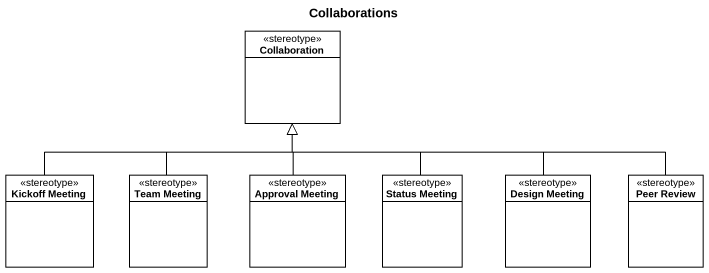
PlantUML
@startuml
title Collaborations
hide circle
hide empty members
class Collaboration <<stereotype>>
class "Kickoff Meeting" as Kickoff_Meeting <<stereotype>>
class "Team Meeting" as Team_Meeting <<stereotype>>
class "Approval Meeting" as Approval_Meeting <<stereotype>>
class "Status Meeting" as Status_Meeting <<stereotype>>
class "Design Meeting" as Design_Meeting <<stereotype>>
class "Peer Review" as Peer_Review <<stereotype>>
Kickoff_Meeting -right-|> Collaboration
Team_Meeting -up-|> Collaboration
Approval_Meeting -up-|> Collaboration
Status_Meeting -up-|> Collaboration
Design_Meeting -left-|> Collaboration
Peer_Review -left-|> Collaboration
@enduml
